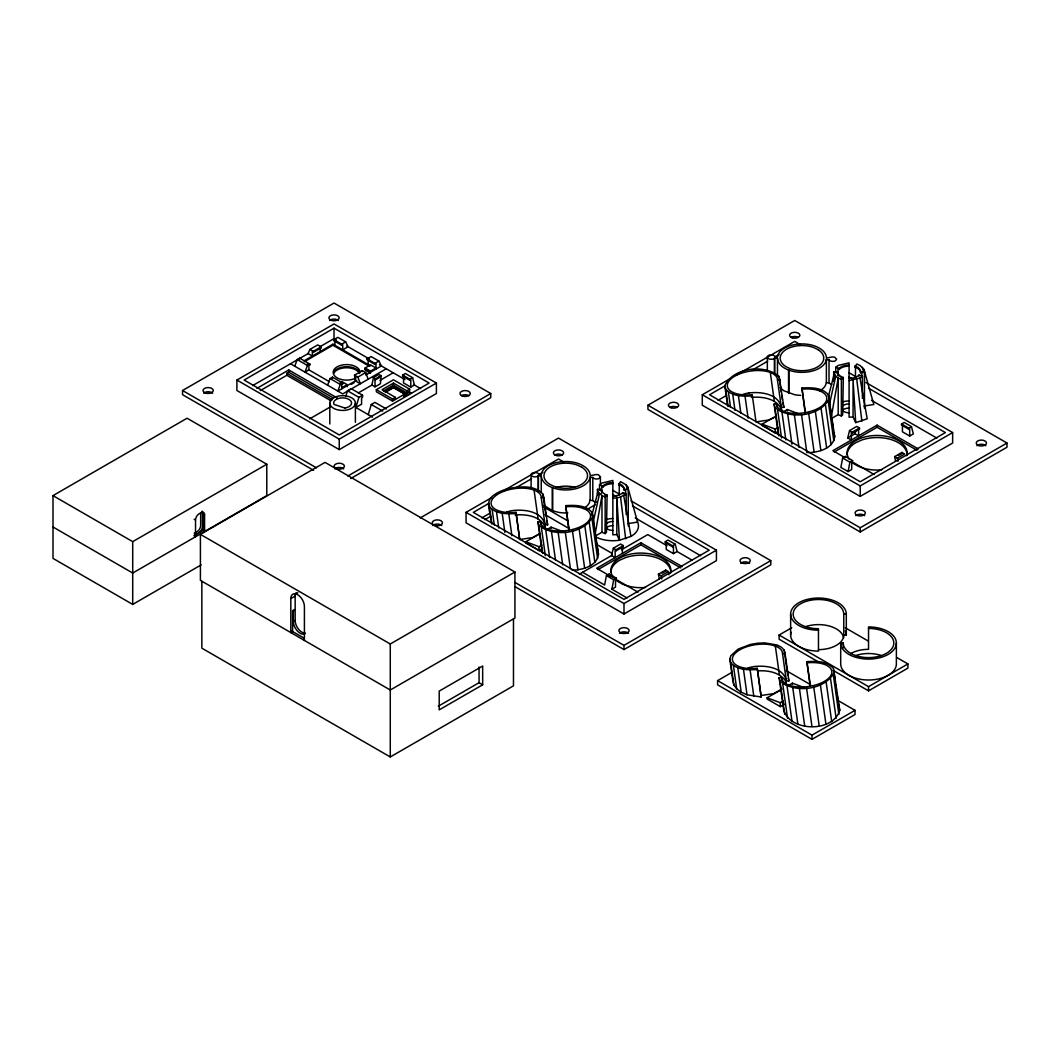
<?xml version="1.0" encoding="UTF-8"?>
<svg xmlns="http://www.w3.org/2000/svg" width="1060" height="1060" viewBox="0 0 1060 1060"><rect width="100%" height="100%" fill="white"/><g stroke="black" fill="none" stroke-linecap="round" stroke-linejoin="round"><path stroke-width="1.5" d="M358.32 392.902L371.914 385.045L375.015 386.847L375.015 379.52L379.096 377.161M375.015 379.52L380.911 375.598L378.91 374.445L373.464 377.572L371.914 385.045M376.353 389.683L376.353 391.776L392.518 401.117L409.637 391.233L409.637 389.139L393.472 379.798L376.353 389.683L392.518 399.024L395.38 397.381L395.38 399.461M375.478 379.785L380.911 376.644L380.911 375.598M392.518 401.117L392.518 399.024M385.615 392.226L393.472 387.682L393.472 383.097L406.788 390.782L409.637 389.139M406.788 394.466L406.788 390.782M519.585 539.381L515.981 512.311A25.294 11.845 -8 0 1 491.072 503.01A25.294 11.845 -8 0 1 516.366 488.408A25.294 11.845 -8 0 1 541.262 497.71L543.793 497.445L547.649 524.912L545.078 524.912C542.163 511.251 524.408 509.171 512.815 510.549A24.963 14.416 0 0 0 506.693 511.993M569.101 531.285L565.695 505.62C574.719 505.13 585.942 504.891 592.222 512.563L598.489 554.274C596.899 566.292 582.39 569.935 572.108 570.24M780.014 379.838L777.483 380.103A25.294 11.845 -8 0 0 752.587 370.801A25.294 11.845 -8 0 0 727.292 385.389A25.294 11.845 -8 0 0 752.202 394.704L752.176 395.91C743.153 396.413 731.917 396.639 725.649 388.967L724.762 385.668C733.149 367.502 764.631 363.712 779.126 376.525L783.87 407.305L781.299 407.305C778.385 393.644 760.629 391.564 749.036 392.942M785.076 653.463L784.188 650.151L781.485 647.262L777.139 645.01L764.803 642.903L757.662 643.208L750.506 644.414L738.065 649.131L730.817 655.782L729.823 659.28L732.831 680.679L733.838 684.879L736.687 688.801L741.192 692.18L747.035 694.777L761.093 697.003L757.264 668.33A25.294 11.845 -8 0 1 732.354 659.015A25.294 11.845 -8 0 1 757.648 644.414A25.294 11.845 -8 0 1 782.545 653.728L785.076 653.463L788.931 680.931L786.361 680.917C783.446 667.257 765.691 665.176 754.097 666.568A24.963 14.416 0 0 0 747.976 668.012M805.322 413.678L801.917 388.013C810.94 387.523 822.163 387.284 828.443 394.956L834.71 436.667C833.12 448.685 818.612 452.328 808.329 452.633M806.951 662.844L806.978 661.639C816.001 661.135 827.224 660.91 833.504 668.582L839.772 710.279C833.279 732.619 790.323 732.089 783.671 710.041L779.126 677.711L781.657 677.446A25.294 11.845 -8 0 0 806.567 686.747A25.294 11.845 -8 0 0 831.862 672.159A25.294 11.845 -8 0 0 806.951 662.844L810.158 685.661M595.296 533.273L601.974 495.616L597.986 491.641L597.456 489.336L601.338 489.336A11.514 6.651 0 0 0 607.102 495.1L606.452 532.345L605.154 533.644L601.974 532.226L594.74 536.4A25.625 14.787 0 0 0 619.49 540.229L630.978 536.4A25.625 14.787 0 0 0 637.603 522.116L627.732 487.03L626.182 484.897L620.55 481.637L618.616 484.619A11.514 6.651 0 0 1 624.38 490.382L625.665 490.382L625.665 495.232M831.517 415.666L838.195 378.009L835.744 376.167L833.677 371.729L837.559 371.729A11.514 6.651 0 0 0 843.323 377.492L842.673 414.738L841.375 416.037L838.195 414.619L832.166 418.104M627.069 597.972L611.872 589.201L615.502 587.107L615.502 579.793L616.403 578.217L609.155 574.03L606.439 575.606L604.624 585.014L582.523 572.254M611.872 589.201L613.687 579.793L616.403 578.217M842.66 458L840.845 467.407L848.093 471.594L851.723 469.5L851.723 462.186L852.624 460.61L845.376 456.423L842.66 458L849.908 462.186L852.624 460.61M848.093 471.594L849.908 462.186M544.27 528.715L545.078 524.912L541.262 497.71M780.491 411.108L781.299 407.305M785.553 684.72L786.361 680.917L782.545 653.728M593.149 522.262L599.523 493.774M829.37 404.655L835.744 376.167M538.281 475.794A3.842 2.213 0 0 1 532.239 476.258L531.245 475.264A3.842 2.213 0 0 1 531.616 473.582L532.146 473.21A3.842 2.213 0 0 1 535.949 472.548L536.877 472.773A3.842 2.213 0 0 1 538.666 474.111L541.382 474.31L542.269 471.435A24.632 14.217 0 0 1 579.025 463.763C584.126 465.83 590.089 469.527 590.248 475.662L595.561 474.642A3.842 2.213 0 0 1 598.476 474.867L600.397 476.788L599.271 478.351A3.842 2.213 0 0 1 593.216 477.888L590.155 477.04L589.227 480.034A24.632 14.217 0 0 1 558.302 489.296C551.134 487.825 541.872 484.142 541.249 475.794L538.281 475.794L538.281 490.594M613.329 548.206L611.514 555.519L615.131 557.613L615.131 550.286L616.045 550.816L623.293 546.629L623.293 545.582L620.577 544.019L613.329 548.206L616.045 549.769L623.293 545.582M847.735 437.912L849.55 430.585L856.798 426.411L859.514 427.975L859.514 429.022L852.266 433.209L851.352 432.679L851.352 440.006L847.735 437.912L854.983 433.725L855.712 430.797M591.811 515.478L597.986 491.641L597.986 494.821M828.443 396.281L834.207 374.021L834.207 377.214M491.337 523.136C491.919 514.524 484.208 503.208 492.343 496.305C497.18 492.224 503.169 489.958 509.224 488.395C520.274 486.46 534.664 484.857 542.905 494.132L543.793 497.445M565.669 506.826A25.294 11.845 -8 0 1 590.579 516.14A25.294 11.845 -8 0 1 565.285 530.742A25.294 11.845 -8 0 1 540.388 521.427L537.857 521.692L538.732 525.005C553.24 537.831 584.722 534.041 593.11 515.875M801.89 389.219A25.294 11.845 -8 0 1 826.8 398.533A25.294 11.845 -8 0 1 801.506 413.135A25.294 11.845 -8 0 1 776.609 403.82L774.078 404.085L774.953 407.398C789.462 420.224 820.943 416.434 829.331 398.268M779.126 677.711L780.014 681.024C794.523 693.836 826.005 690.047 834.392 671.881M345.759 396.559L347.508 390.769L351.165 388.662L362.573 395.248L362.573 397.341L361.579 397.924L361.579 404.191L355.868 407.49L372.524 417.097M355.868 407.49L358.916 397.367L362.573 395.248M368.244 414.632L371.278 404.509L374.949 402.389L386.357 408.975M774.502 358.187A3.842 2.213 0 0 1 768.46 358.651L767.466 357.657A3.842 2.213 0 0 1 767.837 355.975L768.46 355.511A3.842 2.213 0 0 1 772.17 354.941L773.098 355.166A3.842 2.213 0 0 1 774.887 356.505L777.603 356.703L778.49 353.828A24.632 14.217 0 0 1 815.246 346.156C820.347 348.223 826.31 351.907 826.469 358.055L831.782 357.034A3.842 2.213 0 0 1 834.697 357.26L836.618 359.181L835.492 360.744A3.842 2.213 0 0 1 829.437 360.281L826.376 359.433L825.448 362.427A24.632 14.217 0 0 1 794.523 371.689C787.355 370.218 778.093 366.535 777.47 358.187L774.502 358.187L774.502 372.988M826.376 359.433L826.376 382.448L825.448 385.442A24.632 14.217 0 0 1 819.724 390.994M294.76 366.23L297.211 359.578L299.649 358.174L309.878 364.07L308.897 365.687L308.897 369.874L304.988 372.126L307.426 365.488L309.878 364.07M327.593 385.191L330.044 378.539L332.495 377.135L342.711 383.031L341.744 384.647L341.744 388.834M342.711 383.031L340.273 384.449L337.822 391.087L356.796 380.129M321.114 346.832L317.761 344.897L309.931 349.416L308.089 353.576L312.382 356.054L312.382 351.867L321.114 346.832L321.114 347.879L313.283 352.397L312.382 351.867M605.154 533.644L605.154 497.034L607.102 495.1M618.616 484.619L619.265 483.969L619.265 495.285M841.375 416.037L841.375 379.427L843.323 377.492M861.886 377.625L861.886 372.775L860.601 372.775A11.514 6.651 0 0 0 854.837 367.012L856.771 364.031L859.965 365.448L863.953 369.423L873.824 404.509L863.953 406.033M854.837 367.012L855.486 366.363L855.486 377.678M539.765 533.763L532.504 537.592L519.798 539.514L515.981 512.311M782.042 689.013L773.787 693.611L761.08 695.519L757.264 668.33M599.523 489.667L599.523 484.897L601.974 483.055L612.852 480.445L612.852 534.836L616.841 534.532L619.49 540.229L616.841 497.922L620.55 497.034L626.182 493.774L622.829 492.661A11.514 6.651 0 0 1 612.852 495.987M835.744 372.06L835.744 367.277L838.195 365.448L849.073 362.838L849.073 417.229L853.062 416.925L855.712 422.622L867.199 418.793L859.965 378.009L862.403 376.167L859.051 375.055A11.514 6.651 0 0 1 849.073 378.38M677.101 551.531L675.26 544.244L668.012 540.057L665.322 541.607L665.322 542.654L666.223 542.137L666.223 549.451L673.471 553.638L677.101 551.531L692.299 560.316M909.692 436.031L913.322 433.924L911.481 426.637L904.233 422.45L901.543 424L901.543 425.047L908.791 429.234L909.692 428.704L909.692 436.031L902.444 431.844L902.444 424.53L901.543 425.047M313.614 470.362L182.545 394.691L182.545 390.504L334.032 303.041L490.753 393.525L490.753 397.699L350.688 478.563M236.897 380.05L334.032 323.962L436.402 383.058L436.402 393.525L339.253 449.612L236.897 390.504L236.897 380.05L339.253 439.145L436.402 383.058M334.032 328.149L244.131 380.05L339.253 434.958L429.154 383.058L334.032 328.149L334.032 338.604L336.523 340.048M201.175 564.887L132.712 604.412L53 558.395L53 495.63L187.064 418.223L266.789 464.253L266.789 495.63L132.712 573.036L53 527.005M252.704 385.562L308.354 353.43M319.762 346.845L334.032 338.604M298.668 359.777L299.649 358.174M333.834 339.65L337.822 337.345L345.653 341.863L348.104 346.726L342.711 349.84L342.711 344.606L341.665 345.216L333.834 340.697L333.834 339.65L341.665 344.169L345.653 341.863M333.834 340.697L334.88 340.088M304.154 360.798L332.933 344.182L370.563 365.912M256.918 388.358L288.744 369.98L337.239 397.99M304.379 361.712L332.933 345.229L369.171 366.15M331.038 400.812L286.823 375.28L286.823 373.319L288.744 372.206L332.959 397.738M260.283 390.597L286.823 375.28M375.995 369.052L375.995 363.818L374.949 364.428L367.118 359.91L367.118 358.863L371.106 356.558L378.923 361.076L381.375 365.938L365.7 374.988M365.117 368.005L370.563 364.865L375.995 368.005L370.563 371.146L365.117 368.005L365.117 370.099L370.563 373.239M354.53 375.16L357.882 377.095L360.334 383.746L355.444 380.924L354.53 375.16L362.361 370.642L365.713 372.577L368.165 379.228M367.118 358.863L374.949 363.381L378.923 361.076M357.882 377.095L365.713 372.577M341.744 387.788L347.176 384.647L347.176 386.741M351.297 384.356L354.053 382.766M386.277 368.761L342.711 393.909L290.48 363.752M309.706 418.833L330.455 406.854M379.997 380.394L393.194 372.762M375.015 386.847L380.46 383.707L380.911 376.644M402.641 375.081L405.357 373.504L412.605 377.691L414.42 385.018L410.79 387.112L403.542 382.925L403.542 375.598L402.641 376.128L402.641 375.081L409.889 379.268L412.605 377.691M393.472 383.097L382.064 389.683L395.38 397.381M383.481 390.954L393.472 385.191L406.788 392.876M384.912 391.723L393.472 386.781L405.463 393.697M385.535 391.908L393.472 387.324L405.848 394.466M402.641 376.128L409.889 380.315L410.79 379.785L410.79 387.112M53 495.63L132.712 541.647L266.789 464.253M403.542 394.943L408.975 391.802L410.988 392.955L405.556 396.095L403.542 394.943L404.006 396.255M403.542 395.99L406.258 394.426M194.179 535.459L204.567 529.457M200.406 534.372L325.049 462.399L514.922 572.029L514.922 618.046L390.279 690.007L200.406 580.39L200.406 534.372L390.279 643.99L514.922 572.029M347.826 476.033L490.753 393.525M420.277 517.889L558.501 438.085L770.779 560.634L770.779 564.821L623.995 649.568L514.988 586.63M294.998 594.408L297.86 592.752M295.157 596.078L295.157 609.155L292.626 610.626L292.626 631.548L290.811 632.595L290.811 598.595L295.157 596.078A9.606 5.552 60 0 1 296.071 592.686M647.938 405.212L794.722 320.478L1007 443.027L1007 447.214L860.216 531.961L647.938 409.399L647.938 405.212L860.216 527.774L1007 443.027M631.058 500.89L716.428 550.18L716.428 560.634L623.995 614.005L466.069 522.832L466.069 512.364L491.668 497.591M503.05 491.018L558.501 459.007L564.198 462.292M488.938 503.354L473.317 512.364L623.995 599.364L709.18 550.18L632.423 505.858M515.915 487.772L531.524 478.762M538.626 474.655L542.892 472.203M293.342 621.505L295.157 620.458L295.157 609.99L293.342 611.037L293.342 621.505A9.606 5.552 60 0 0 297.542 631.164A9.606 5.552 60 0 0 304.949 633.747M481.836 517.903L490.356 512.987M484.897 519.652L490.634 516.339M865.861 382.461L952.649 432.573L952.649 443.027L860.216 496.398L702.29 405.212L702.29 394.757L729.306 379.162M736.422 375.055L794.722 341.4L800.419 344.685M725.159 385.747L709.538 394.757L860.216 481.743L945.401 432.573L868.644 388.251M752.136 370.165L767.745 361.155M774.847 357.048L779.113 354.596M718.057 400.296L726.577 395.38M541.846 549L539.036 550.617L525.84 542.998L525.84 541.766L539.898 533.657M546.92 529.602L551.134 527.164L562.86 531.55M587.068 509.449L595.428 504.626M525.84 541.766L539.036 546.695L541.846 545.078M778.067 431.393L775.258 433.01L762.06 425.391L762.06 424.159L776.119 416.05M783.141 411.995L787.355 409.558L799.081 413.943M762.06 424.159L775.258 429.088L778.067 427.471M579.343 574.175L612.309 555.149M621.518 549.742L647.753 534.598L667.084 545.754M682.216 566.636L640.863 542.76L596.661 568.279L610.918 576.521M598.078 569.551L640.863 544.853L680.785 567.908M851.352 432.679L859.514 427.975M918.437 449.029L877.084 425.153L832.882 450.672L844.29 457.257M834.299 451.944L877.084 427.246L917.006 450.301M665.322 541.607L672.57 545.794L675.26 544.244M665.322 542.654L672.57 546.841L673.471 546.311L673.471 553.638M901.543 424L908.791 428.187L911.481 426.637M659.346 578.747L658.432 574.242L665.68 570.055L668.396 571.631L669.006 574.772M662.063 573.195L665.68 571.101L665.68 570.055M658.432 574.242L661.149 575.818L668.396 571.631M438.376 706.172L479.054 682.693L482.671 684.787L482.671 666.024L439.198 691.12L439.198 709.882L482.671 684.787M466.069 512.364L623.995 603.538L716.428 550.18M894.653 456.635L901.901 452.448L904.617 454.025L897.369 458.212L894.653 456.635L895.567 461.14M898.284 455.588L901.901 453.494L901.901 452.448M201.851 581.225L201.851 648.177L390.279 756.959L513.477 685.833L513.477 618.881M702.29 394.757L860.216 485.93L952.649 432.573M514.988 582.443L623.995 645.381L770.779 560.634M818.85 662.169L779.1 639.207L779.1 635.033L791.754 627.719M837.851 700.422L855.022 710.346L855.022 714.519L812.013 739.337L717.58 684.813L717.58 680.626L731.917 672.358M784.533 704.198L780.319 706.636L767.122 699.017L767.122 697.785L781.18 689.676M788.203 685.621L792.416 683.183L804.142 687.569M767.122 697.785L780.319 702.714L783.128 701.097M779.1 635.033L868.538 686.668L907.903 663.931L907.903 668.118L868.538 690.855L833.041 670.357M717.58 680.626L812.013 735.15L855.022 710.346M849.073 380.619L859.965 378.009M773.972 417.667L768.725 419.985L756.019 421.893L752.202 394.704M627.732 523.64L637.603 522.116M849.073 366.098L846.092 366.349A11.514 6.651 0 0 0 839.096 369.45L837.983 369.079L837.983 375.545M612.852 483.704L609.871 483.956A11.514 6.651 0 0 0 602.875 487.057L601.762 486.686L601.762 493.152M612.852 498.226L616.841 497.922L616.841 534.532M751.328 397.381C762.193 396.36 778 398.52 781.631 410.578M515.107 514.988C525.972 513.967 541.779 516.127 545.41 528.185M758.033 670.887C768.129 670.185 780.346 672.438 786.083 681.659M488.541 503.275L489.428 506.574C495.696 514.246 506.932 514.02 515.955 513.517M729.823 659.28L730.711 662.593C736.978 670.264 748.214 670.026 757.237 669.536M854.837 365.965A11.514 6.651 0 0 1 860.601 371.729L864.47 371.729L864.47 408.339M836.26 372.775L837.559 372.775L837.559 371.729M618.616 483.572A11.514 6.651 0 0 1 624.38 489.336L628.249 489.336L628.249 525.945M600.039 490.382L601.338 490.382A11.514 6.651 0 0 0 601.736 492.105M791.051 632.237A27.838 16.072 0 0 0 818.466 651.105L818.466 628.712A25.294 14.601 0 0 1 793.171 614.111A25.294 14.601 0 0 1 818.466 599.51A25.294 14.601 0 0 1 843.76 614.111L846.304 614.111L846.304 635.033L843.76 635.033A25.294 14.601 0 0 1 818.466 649.634M850.65 653.609A25.294 14.601 0 0 1 868.538 649.329L868.538 626.937A27.838 16.072 0 0 1 896.376 643.009L896.376 663.931A27.838 16.072 0 0 1 868.538 680.003A27.838 16.072 0 0 1 840.699 663.931L840.699 643.009L843.243 643.009A25.294 14.601 0 0 0 868.538 657.611A25.294 14.601 0 0 0 893.818 643.009A25.294 14.601 0 0 0 868.538 628.421M826.376 382.448L829.437 383.296A3.842 2.213 0 0 0 831.782 384.329M596.555 502.016A3.842 2.213 0 0 1 593.216 500.903L590.155 500.055L589.227 503.05A24.632 14.217 0 0 1 583.504 508.601M780.094 387.682L783.777 390.729L794.523 394.691A24.632 14.217 0 0 0 800.843 395.353M543.873 505.289L552.326 510.655L558.302 512.298A24.632 14.217 0 0 0 567.855 512.921M835.744 367.277L839.096 368.403A11.514 6.651 0 0 1 849.073 365.077M599.523 484.897L602.875 486.01A11.514 6.651 0 0 1 612.852 482.684M841.375 379.427L838.195 378.009L838.195 414.619M605.154 497.034L601.974 495.616L601.974 532.226M848.795 372.603L855.897 376.711M848.742 376.764L853.008 379.228M871.466 400.335L936.868 438.098M859.514 429.022L858.6 428.505L858.6 435.819L854.983 433.725M849.55 430.585L852.266 432.162L852.266 433.209M851.418 461.378L874.235 474.549M612.574 490.21L619.676 494.318M845.297 627.798L868.193 641.008M896.654 657.438L907.903 663.931M612.521 494.371L616.788 496.835M346.805 345.984L369.529 359.101M379.467 364.839L405.013 379.586M413.533 384.502L420.634 388.609M635.258 517.969L700.647 555.718M365.117 369.052L370.563 372.192L370.563 371.146M393.472 387.682L405.715 394.744M373.464 377.572L375.478 378.738M321.114 347.879L320.2 347.349L320.2 351.536M309.931 349.416L313.283 351.35L313.283 352.397M341.744 381.507L347.176 384.647M307.32 363.646L309.878 365.117M340.154 382.607L342.711 384.078M623.293 546.629L622.379 546.112L622.379 553.426M297.211 359.578L307.426 365.488M330.044 378.539L340.273 384.449M347.508 390.769L358.916 397.367M371.278 404.509L382.7 411.094M308.433 369.595L329.329 381.666M543.82 507.024L567.564 520.712M545.052 514.67L569.379 528.715M596.568 544.416L612.309 553.505M286.823 373.319L332.469 399.673M786.335 670.688L810.662 684.733M611.567 576.481L616.403 579.264M615.197 578.985L638.014 592.156M606.439 575.606L613.687 579.793M182.545 390.504L316.463 467.831M203.228 514.02L203.228 530.755L204.58 531.537L204.58 514.802L202.778 513.755A5.128 2.955 -60 0 0 201.718 511.41M194.165 519.254L195.53 520.036L195.53 536.771L194.165 535.989M291.434 630.859L304.326 638.292M862.403 367.277L863.622 371.875M626.182 484.897L627.401 489.481M833.703 432.467L834.71 436.667M782.863 403.118L783.87 407.305M839.096 707.484L839.772 710.279M788.256 678.135L788.931 680.931M598.489 554.274L596.343 541.925M546.642 520.725L547.649 524.912M864.47 371.729L863.953 369.423L863.953 372.617M627.732 487.03L628.249 489.336M897.369 458.212L897.979 461.339M661.149 575.818L661.758 578.945M623.744 495.616L630.978 536.4M828.443 394.956L831.186 414.526M831.649 417.786L833.253 429.207M828.337 401.767L833.822 440.854M825.515 405.238L831.067 444.75M821.089 408.418L826.654 448.075M815.326 411.121L820.877 450.632M808.647 413.135L814.133 452.223M801.917 388.013L805.083 410.644M801.492 414.341L806.872 452.739M833.73 670.212L835.333 681.62M835.783 684.892L836.472 689.782M836.936 693.041L838.765 706.092M833.385 675.392L838.871 714.466M794.351 414.645L798.922 447.254M830.576 678.851L836.128 718.362M826.151 682.044L831.716 721.701M787.699 414.036L791.926 444.167M779.126 376.525L781.326 392.173M781.763 395.3L782.426 399.991M820.387 684.733L825.939 724.245M777.483 380.103L781.737 410.339M782.015 412.539L785.844 439.874M777.669 410.286L781.564 438.005M776.609 403.82L777.06 407.08M770.275 372.431L774.343 401.422M774.953 407.398L778.954 435.872M774.078 404.085L778.385 434.799M813.709 686.761L819.194 725.835M806.978 661.639L810.37 685.886M806.554 687.953L811.933 726.352M799.399 688.271L804.672 725.769M792.761 687.649L797.875 724.126M784.188 650.151L787.699 675.167M787.076 686.164L792.032 721.529M745.034 396.215L748.108 418.104M781.657 677.446L782.121 680.706M782.731 683.899L787.54 718.15M775.337 646.043L779.405 675.034M780.014 681.024L784.678 714.228M738.396 395.605L740.861 413.161M732.712 394.108L734.991 410.406M728.366 391.856L730.539 407.398M725.649 388.967L728.114 406.483M724.762 385.668L727.558 405.529M750.096 669.841L753.832 696.42M743.457 669.218L747.035 694.777M737.76 667.734L741.192 692.18M733.414 665.468L736.687 688.801M730.711 662.593L733.838 684.879M592.222 512.563L595.879 538.666M592.116 519.374L597.601 558.461M589.294 522.845L594.846 562.356M584.868 526.025L590.433 565.682M579.105 528.728L584.656 568.24M572.426 530.742L577.912 569.829M565.695 505.62L569.087 529.867M565.271 531.948L570.426 568.743M558.13 532.252L562.701 564.874M551.478 531.643L555.493 560.183M542.905 494.132L545.98 516.034M545.794 530.146L549.623 557.481M541.448 527.893L545.343 555.612M540.388 521.427L540.838 524.687M534.054 490.038L538.122 519.029M538.732 525.005L542.733 553.479M537.857 521.692L542.163 552.406M508.813 513.822L511.887 535.711M502.175 513.212L504.865 532.372M496.491 511.728L498.77 528.012M492.145 509.462L494.318 525.005M489.428 506.574L491.893 524.091M856.771 379.427L861.886 421.151M620.55 497.034L625.665 538.758M855.712 422.622L853.062 380.315L853.062 416.925M761.08 695.519L761.093 697.003M408.975 391.802L408.988 392.849M908.791 428.187L908.791 429.234M877.084 425.153L877.084 427.246M868.538 686.668L868.538 690.855M862.403 376.167L862.403 398.454M860.601 371.729L860.601 372.775M860.216 485.93L860.216 496.398M860.216 527.774L860.216 531.961M859.051 375.055L859.051 376.101M845.376 456.423L845.376 457.469M843.76 614.111L843.76 635.033M843.243 643.009L843.243 647.846M839.096 368.403L839.096 369.45M833.677 371.729L833.677 381.282M829.013 359.525L829.013 382.527M812.013 735.15L812.013 739.337M792.416 683.183L792.416 684.415M846.304 614.111A27.838 16.072 0 0 0 818.466 598.039A27.838 16.072 0 0 0 790.628 614.111L790.628 635.033M788.878 370.152L788.878 393.167M788.547 370.033L788.547 393.048M787.355 409.558L787.355 410.79M780.319 702.714L780.319 706.636M777.47 358.187L777.47 376.26M775.258 429.088L775.258 433.01M774.621 358.028L774.621 374.458M767.334 357.087L767.334 370.231M672.57 545.794L672.57 546.841M640.863 542.76L640.863 544.853M626.182 493.774L626.182 514.471M624.38 489.336L624.38 490.382M623.995 603.538L623.995 614.005M623.995 645.381L623.995 649.568M622.829 492.661L622.829 493.708M616.045 549.769L616.045 550.816M609.155 574.03L609.155 575.077M602.875 486.01L602.875 487.057M601.338 489.336L601.338 490.382M600.397 476.788L600.397 485.003M597.456 489.336L597.456 494.106M592.792 477.132L592.792 500.134M590.155 477.04L590.129 500.148M552.658 487.772L552.658 510.774M552.326 487.64L552.326 510.655M551.134 527.164L551.134 528.397M541.249 475.794L541.276 492.397M539.036 546.695L539.036 550.617M538.4 475.635L538.4 492.065M531.113 474.694L531.113 487.839M479.054 667.058L479.054 682.693M409.889 379.268L409.889 380.315M390.279 643.99L390.279 756.959M374.949 363.381L374.949 364.428M368.165 359.3L368.165 364.534M362.361 370.642L362.361 371.689M355.392 403.052A12.786 7.38 0 0 1 336.206 409.438A12.786 7.38 0 0 1 336.206 396.652A12.786 7.38 0 0 1 355.392 403.052L355.392 422.357M341.665 344.169L341.665 345.216M339.253 439.145L339.253 449.612M334.88 341.4L334.88 345.322M332.933 344.182L332.933 345.229M332.495 377.135L332.495 378.182M329.806 403.052L329.806 423.974M304.406 640.439L304.406 606.439A9.606 5.552 60 0 0 297.608 594.673A9.606 5.552 60 0 0 290.811 598.595M288.744 369.98L288.744 372.206M202.473 511.264L202.473 526.489A5.128 2.955 -60 0 1 198.843 532.756M200.658 513.265L200.658 525.442A5.128 2.955 -60 0 1 197.968 531.033A14.906 8.612 -60 0 1 195.226 532.756A5.128 2.955 -60 0 1 194.285 533.167M132.712 541.647L132.712 604.412M742.914 394.386A24.963 14.416 0 0 1 749.036 392.942M847.112 454.859A29.971 17.305 0 0 1 855.884 442.616L862.098 439.874A29.971 17.305 0 0 1 907.055 454.859M855.778 515.69A5.128 2.955 0 0 1 864.655 515.69M669.947 407.305A5.128 2.955 0 0 1 677.194 407.305M976.936 445.73A5.128 2.955 0 0 1 985.813 445.73M791.104 337.358A5.128 2.955 0 0 1 798.352 337.358M843.323 378.526A11.514 6.651 0 0 1 840.938 377.479M839.096 376.101A11.514 6.651 0 0 1 837.956 374.498M842.673 401.925A12.813 7.393 0 0 1 849.073 400.945M842.422 410.3A7.685 4.439 0 0 1 849.073 408.087M849.073 412.777A7.685 4.439 0 0 1 842.422 410.551M842.422 406.113A7.685 4.439 0 0 1 849.073 403.9M849.391 459.391A29.971 17.305 0 0 1 873.824 435.567A29.971 17.305 0 0 1 906.605 455.774M881.774 469.858A29.971 17.305 0 0 1 857.023 465.632M855.884 465.009A29.971 17.305 0 0 1 851.127 461.418M605.432 528.98A7.685 4.439 0 0 1 612.852 525.694M612.852 530.384A7.685 4.439 0 0 1 605.432 527.098M605.432 524.793A7.685 4.439 0 0 1 612.852 521.507M555.731 487.574A21.783 12.574 0 0 1 574.997 487.361M554.883 454.965A5.128 2.955 0 0 0 563.456 453.64A5.128 2.955 0 0 0 557.176 450.023A5.128 2.955 0 0 0 554.883 454.965A5.128 2.955 0 0 1 562.131 454.965M613.17 576.998A29.971 17.305 0 0 1 637.603 553.174A29.971 17.305 0 0 1 670.384 573.38M645.553 587.465A29.971 17.305 0 0 1 620.802 583.239M619.663 582.616A29.971 17.305 0 0 1 614.906 579.025M610.891 572.466A29.971 17.305 0 0 1 619.663 560.223L625.877 557.481A29.971 17.305 0 0 1 670.834 572.466M432.904 525.535A5.128 2.955 0 0 1 441.781 525.535M619.557 633.297A5.128 2.955 0 0 1 628.434 633.297M740.715 563.337A5.128 2.955 0 0 1 749.592 563.337M607.102 496.146A11.514 6.651 0 0 1 604.717 495.086M606.452 519.546A12.813 7.393 0 0 1 612.852 518.552M609.54 483.241A12.813 7.393 0 0 1 612.852 482.989M805.825 626.566A25.294 14.601 0 0 1 843.654 637.948M855.884 655.477A25.294 14.601 0 0 1 881.178 655.477M845.35 630.872A27.838 16.072 0 0 1 846.304 635.033M818.466 630.183A27.838 16.072 0 0 1 790.628 614.111M896.376 643.009A27.838 16.072 0 0 1 868.538 659.095A27.838 16.072 0 0 1 840.699 643.009M204.58 514.802A5.128 2.955 -60 0 0 200.963 512.709L199.148 513.755A5.128 2.955 -60 0 0 195.53 520.036M197.027 533.803A5.128 2.955 -60 0 1 194.47 534.068M203.719 393.207A5.128 2.955 0 0 1 212.596 393.207M329.594 320.544A5.128 2.955 0 0 1 338.471 320.544M461.498 395.618A5.128 2.955 0 0 1 468.745 395.618M356.147 377.85A13.449 7.764 0 0 1 334.986 376.247A13.449 7.764 0 0 1 343.149 364.852A13.449 7.764 0 0 1 360.082 372.351M333.635 373.478A13.449 7.764 0 0 1 346.62 367.74A13.449 7.764 0 0 1 359.618 373.478M334.814 468.904A5.128 2.955 0 0 1 343.692 468.904M333.635 372.444A13.449 7.764 0 0 1 346.633 366.68A13.449 7.764 0 0 1 359.618 372.444M305.346 633.138A9.606 5.552 60 0 1 295.157 620.458M344.924 408.047L333.94 404.39A8.97 5.181 0 0 1 340.273 398.043A8.97 5.181 0 0 1 351.257 401.714A8.97 5.181 0 0 1 344.924 408.047M818.068 349.654L813.709 347.534A21.783 12.574 0 0 0 785.314 350.025A21.783 12.574 0 0 0 785.884 366.614L790.23 368.721A21.783 12.574 0 0 0 818.638 366.23A21.783 12.574 0 0 0 818.068 349.654M581.847 467.261L577.488 465.141A21.783 12.574 0 0 0 549.093 467.632A21.783 12.574 0 0 0 549.663 484.221L554.009 486.328A21.783 12.574 0 0 0 582.417 483.837A21.783 12.574 0 0 0 581.847 467.261M671.006 407.782A5.128 2.955 0 0 0 678.692 405.212A5.128 2.955 0 0 0 671.006 402.654A5.128 2.955 0 0 0 671.006 407.782M857.659 515.544A5.128 2.955 0 0 0 865.344 512.987A5.128 2.955 0 0 0 857.659 510.417A5.128 2.955 0 0 0 857.659 515.544M978.817 445.598A5.128 2.955 0 0 0 986.502 443.027A5.128 2.955 0 0 0 978.817 440.47A5.128 2.955 0 0 0 978.817 445.598M792.164 337.822A5.128 2.955 0 0 0 799.849 335.265A5.128 2.955 0 0 0 792.164 332.707A5.128 2.955 0 0 0 792.164 337.822M434.785 525.389A5.128 2.955 0 0 0 442.47 522.832A5.128 2.955 0 0 0 434.785 520.261A5.128 2.955 0 0 0 434.785 525.389M621.438 633.151A5.128 2.955 0 0 0 629.123 630.594A5.128 2.955 0 0 0 621.438 628.024A5.128 2.955 0 0 0 621.438 633.151M742.596 563.204A5.128 2.955 0 0 0 750.281 560.634A5.128 2.955 0 0 0 742.596 558.077A5.128 2.955 0 0 0 742.596 563.204M205.6 393.075A5.128 2.955 0 0 0 213.285 390.504A5.128 2.955 0 0 0 205.6 387.947A5.128 2.955 0 0 0 205.6 393.075M331.475 320.398A5.128 2.955 0 0 0 339.16 317.841A5.128 2.955 0 0 0 331.475 315.27A5.128 2.955 0 0 0 331.475 320.398M462.571 396.082A5.128 2.955 0 0 0 470.256 393.525A5.128 2.955 0 0 0 462.571 390.954A5.128 2.955 0 0 0 462.571 396.082M336.696 468.758A5.128 2.955 0 0 0 344.381 466.188A5.128 2.955 0 0 0 336.696 463.631A5.128 2.955 0 0 0 336.696 468.758"/></g></svg>
